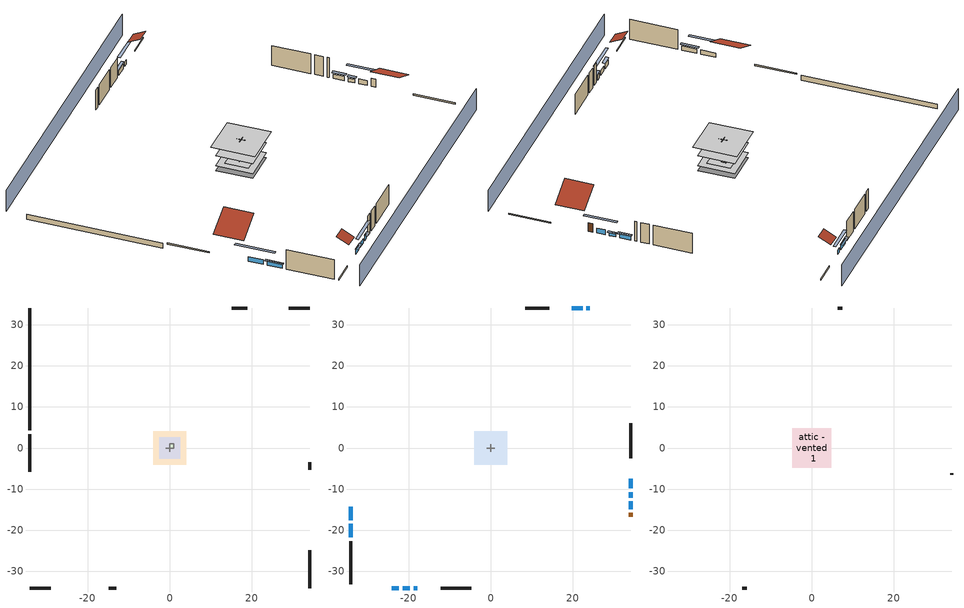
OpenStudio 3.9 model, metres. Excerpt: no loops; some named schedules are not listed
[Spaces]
garage 1
 floor foundation (Slab1 construction): -2.59,-2.59 -2.59,2.59 2.59,2.59 2.59,-2.59 z0
 wall outside (Wall1 construction): 18.81,34.08 15.15,34.08 z0.3:5.18
 wall outside (Wall2 construction): 34.08,-5.25 34.08,-3.42 z0.3:5.18
 wall outside (Wall12 construction): -14.91,-34.08 -13.08,-34.08 z0.3:5.18
 wall to conditioned space 1 (Wall5 construction Reversed): 0,0.91 0,-0.91 z0.3:5.18
 wall to conditioned space 1 (Wall6 construction Reversed): -0.91,0 0.91,0 z0.3:5.18
crawlspace - vented 1
 floor foundation (Slab2 construction): -4.05,-4.05 -4.05,4.05 4.05,4.05 4.05,-4.05 z-0.91
 wall outside (RimJoist1 construction): -34.08,3.4 -34.08,-5.77 z0.3:0.61
 wall outside (RimJoist2 construction): 34.08,34.08 28.99,34.08 z0.3:0.61
 wall outside (RimJoist3 construction): 34.08,-34.08 34.08,-24.9 z0.3:0.61
 wall outside (RimJoist4 construction): -34.08,-34.08 -28.99,-34.08 z0.3:0.61
 wall foundation (FoundationWall1 construction): -34.08,34.08 -34.08,4.33 z-0.91:0.3
furnace airloop ret air space
 floor adiabatic (AdiabaticConst): 0,0 0,1 1,1 1,0 z0
 wall adiabatic (AdiabaticConst): 0,1 0,0 1,0 1,1 0,1 z0:1
 ceiling adiabatic (AdiabaticConst): 1,0 1,1 0,1 0,0 z1
conditioned space 1
 floor to crawlspace - vented 1 (Floor1 construction): -4.05,-4.05 -4.05,4.05 4.05,4.05 4.05,-4.05 z0.3
 floor to garage 1 (Floor2 construction): -2.59,-2.59 -2.59,2.59 2.59,2.59 2.59,-2.59 z0.3
 floor adiabatic (AdiabaticFloorConstruction): -4.05,-4.05 -4.05,4.05 4.05,4.05 4.05,-4.05 z2.74
 wall outside (Wall3 construction): -34.08,-22.66 -34.08,-33.15 z0.3:5.18
 wall outside (Wall4 construction): 14.22,34.08 8.39,34.08 z0.3:5.18
 wall outside (Wall7 construction): 34.08,-2.49 34.08,6 z0.3:5.18
 wall outside (Wall8 construction): -12.15,-34.08 -4.71,-34.08 z0.3:5.18
 wall outside (AdiabaticWallConstruction): -34.08,-14.27 -34.08,-17.54 / -34.08,-18.47 -34.08,-21.73 / 24.07,34.08 23.26,34.08 / 34.08,-9.84 34.08,-7.45 z0.3:1.37; 22.33,34.08 19.73,34.08 z0.3:1.46; 34.08,-14.85 34.08,-13.02 z0.3:1.52; 34.08,-12.09 34.08,-10.76 z0.3:1.16; -21.43,-34.08 -19.72,-34.08 / -24.07,-34.08 -22.36,-34.08 z0.3:1.43; -18.79,-34.08 -17.89,-34.08 z0.3:1.49
 wall outside (AdiabaticWallConstruction 1): 34.08,-16.69 34.08,-15.78 z0.3:2.34
 window (WindowConstruction): -34.08,-14.27 -34.08,-17.54 z0.3:1.37
 window (WindowConstruction 1): -34.08,-18.47 -34.08,-21.73 z0.3:1.37
 window (WindowConstruction 2): 24.07,34.08 23.26,34.08 z0.3:1.37
 window (WindowConstruction 3): 22.33,34.08 19.73,34.08 z0.3:1.46
 window (WindowConstruction 4): 34.08,-14.85 34.08,-13.02 z0.3:1.52
 window (WindowConstruction 5): 34.08,-12.09 34.08,-10.76 z0.3:1.16
 window (WindowConstruction 6): 34.08,-9.83 34.08,-7.45 z0.3:1.37
 window (WindowConstruction 7): -21.43,-34.08 -19.72,-34.08 z0.3:1.43
 window (WindowConstruction 8): -18.79,-34.08 -17.89,-34.08 z0.3:1.49
 window (WindowConstruction 9): -24.07,-34.08 -22.36,-34.08 z0.3:1.43
 door (Door): 34.08,-16.69 34.08,-15.78 z0.3:2.34
 ceiling adiabatic (AdiabaticFloorConstruction): 4.05,-4.05 4.05,4.05 -4.05,4.05 -4.05,-4.05 z2.74
attic - vented 1
 floor to conditioned space 1 (Floor3 construction Reversed): -4.8,-4.8 -4.8,4.8 4.8,4.8 4.8,-4.8 z5.18
 wall outside (Wall9 construction): 7.46,34.08 6.34,34.08 z0.3:5.18
 wall outside (Wall10 construction): -16.96,-34.08 -15.84,-34.08 z0.3:5.18
 wall outside (Wall11 construction): 34.08,-6.52 34.08,-6.18 z0.3:5.18
 roof outside (Roof1 construction): -34.08,-13.34,5.18 -28.14,-13.34,8.15 -28.14,-6.7,8.15 -34.08,-6.7,5.18
 roof outside (Roof2 construction): 25,34.08,5.18 25,31.34,6.55 28.06,31.34,6.55 28.06,34.08,5.18
 roof outside (Roof3 construction): -25,-34.08,5.18 -25,-31.34,6.55 -28.06,-31.34,6.55 -28.06,-34.08,5.18
 roof outside (Roof4 construction): 34.08,-17.62,5.18 28.4,-17.62,8.02 28.4,-23.97,8.02 34.08,-23.97,5.18
shading: -34.08,-38.65 34.08,-38.65 / 34.08,38.65 -34.08,38.65 z0:5.18; -34.08,-20.28 -34.08,-11.53 -34.69,-11.53 -34.69,-20.28 z4.11; -34.08,-22.04 -34.08,-18.16 -34.69,-18.16 -34.69,-22.04 z1.68; 20.52,34.08 26.82,34.08 26.82,34.69 20.52,34.69 z4.11; 19.43,34.08 22.64,34.08 22.64,34.69 19.43,34.69 z1.77; 34.08,-10.28 34.08,-17.59 34.69,-17.59 34.69,-10.28 z4.27; 34.08,-10.46 34.08,-12.4 34.69,-12.4 34.69,-10.46 z1.46; 34.08,-7.14 34.08,-10.14 34.69,-10.14 34.69,-7.14 z1.68; -16.97,-34.08 -24.17,-34.08 -24.17,-34.69 -16.97,-34.69 z4.18; -17.58,-34.08 -19.09,-34.08 -19.09,-34.69 -17.58,-34.69 z1.8; -22.05,-34.08 -24.38,-34.08 -24.38,-34.69 -22.05,-34.69 z1.74
[Site]
Portland Intl Arpt_OR: Latitude {deg}=45.59; Longitude {deg}=-122.6; Time Zone {hr}=-8; Elevation {m}=33; Terrain=Suburbs; Keep Site Location Information=Yes
[Site:GroundTemperature:Shallow]
10.2558, 8.96328, 8.85977, 9.47314, 11.9355, 14.3863, 16.5111, 17.8571, 17.9714, 16.8767, 14.8061, 12.4304
[Site:WaterMainsTemperature]
Calculation Method=Schedule; Temperature Schedule=mains temperature schedule
[Building]
Building 1
[Material] Roughness=Rough
Name | Thickness {m} | Conductivity {W/m-K} | Density {kg/m3} | Specific Heat {J/kg-K} | Thermal Absorptance | Solar Absorptance | Visible Absorptance
asphalt or fiberglass shingles | 0.00635 | 0.162714 | 1121.4 | 1465.45 | 0.9 | 0.85 | 0.85
roof rigid ins | 0.00281632 | 0.029427 | 32.04 | 1214.23 | 0.9 | 0.7 | 0.7
osb sheathing 0.5 in. | 0.0127 | 0.115458 | 512.64 | 1214.23 | 0.9 | 0.6 | 0.6
composite shingle siding | 0.00635 | 0.162714 | 1121.4 | 1465.45 | 0.9 | 0.7 | 0.7
osb sheathing 0.5 in. 1 | 0.0127 | 0.115458 | 512.64 | 1214.23 | 0.9 | 0.7 | 0.7
wall stud and cavity | 0.1397 | 0.348479 | 139.0536 | 1170.24 | 0.9 | 0.6 | 0.6
wall stud and cavity 1 | 0.1397 | 0.434317 | 139.0536 | 1170.24 | 0.9 | 0.7 | 0.7
gypsum board | 0.0127 | 0.160291 | 801 | 837.4 | 0.9 | 0.6 | 0.6
osb sheathing 0.5 in. 2; osb sheathing 0.5 in. 3 | 0.0127 | 0.115458 | 512.64 | 1214.23
wall stud and cavity 2 | 0.1397 | 0.506836 | 139.0536 | 1170.24 | 0.9 | 0.7 | 0.7
rim joist stud and cavity | 0.0508 | 0.144151 | 50.32683 | 1063.81 | 0.9 | 0.6 | 0.6
floor stud and cavity | 0.1397 | 0.923637 | 92.3553 | 1139.71 | 0.9 | 0.7 | 0.7
osb sheathing 0.75 in. | 0.01905 | 0.115458 | 512.64 | 1214.23 | 0.9 | 0.7 | 0.7
floor covering | 0.0127 | 0.0433444 | 54.468 | 1339.84 | 0.9 | 0.6 | 0.6
ceiling stud and cavity | 0.1397 | 0.118061 | 65.682 | 1177.47 | 0.9 | 0.7 | 0.7
concrete 4.0 in. | 0.1016 | 1.803125 | 2242.8 | 837.4 | 0.9 | 0.7 | 0.7
concrete 8.0 in. | 0.2032 | 1.803125 | 2242.8 | 837.4 | 0.9 | 0.7 | 0.7
soil 0.5 in. | 0.0127 | 1.3848 | 1842.3 | 418.7 | 0.9 | 0.7 | 0.7
wood siding; wood siding 1 | 0.0254 | 0.102417 | 544.68 | 1172.36
wall rigid ins; floor rigid ins | 0.512978 | 0.029427 | 32.04 | 1214.23 | 0.9 | 0.7 | 0.7
wall stud and cavity 3 | 0.0889 | 0.380278 | 52.3479 | 1209.89 | 0.9 | 0.7 | 0.7
door material | 0.04445 | 0.0612267 | 512.64 | 1214.23 | 0.9 | 0.7 | 0.7
floor stud and cavity 1 | 0.1397 | 1.75129 | 37.0049 | 1207.88 | 0.9 | 0.7 | 0.7
wall stud and cavity 4 | 0.0889 | 0.391764 | 83.0341 | 1211.67 | 0.9 | 0.7 | 0.7
furniture material conditioned space 1; furniture material garage 1 | 0.1524 | 0.115458 | 640.8 | 1214.23 | 0.9 | 0.6 | 0.6
[Construction]
Roof1 construction; Roof2 construction; Roof3 construction; Roof4 construction: asphalt or fiberglass shingles, roof rigid ins, osb sheathing 0.5 in.
Wall1 construction; Wall2 construction: composite shingle siding, osb sheathing 0.5 in. 1, wall stud and cavity
Wall3 construction; Wall4 construction: composite shingle siding, osb sheathing 0.5 in. 1, wall stud and cavity 1, gypsum board
Wall5 construction Reversed: gypsum board, wall stud and cavity 2, osb sheathing 0.5 in. 2
Wall6 construction Reversed: gypsum board, wall stud and cavity 2, osb sheathing 0.5 in. 3
Wall7 construction; Wall8 construction: composite shingle siding, osb sheathing 0.5 in. 3, wall stud and cavity 1, gypsum board
Wall9 construction; Wall10 construction; Wall11 construction; Wall12 construction: composite shingle siding, osb sheathing 0.5 in. 3, wall stud and cavity
RimJoist1 construction; RimJoist2 construction; RimJoist3 construction; RimJoist4 construction: composite shingle siding, rim joist stud and cavity
Floor1 construction; Floor2 construction: floor stud and cavity, osb sheathing 0.75 in., floor covering
Floor3 construction Reversed: gypsum board, ceiling stud and cavity
Slab1 construction: concrete 4.0 in.
FoundationWall1 construction: concrete 8.0 in.
Slab2 construction: soil 0.5 in.
WindowConstruction; WindowConstruction 1; WindowConstruction 2; WindowConstruction 3; WindowConstruction 4; WindowConstruction 5; WindowConstruction 6; WindowConstruction 7; WindowConstruction 8; WindowConstruction 9: WindowMaterial
AdiabaticWallConstruction: wood siding, wall rigid ins, wall stud and cavity 3, gypsum board
Door: door material
AdiabaticWallConstruction 1: wood siding 1, wall rigid ins, wall stud and cavity 3, gypsum board
AdiabaticFloorConstruction: floor stud and cavity 1, floor rigid ins, osb sheathing 0.75 in., floor covering
PartitionWallConstruction: gypsum board, wall stud and cavity 4, gypsum board
furniture construction conditioned space 1: furniture material conditioned space 1
furniture construction garage 1: furniture material garage 1
AdiabaticConst: Adiabatic
[WindowMaterial:SimpleGlazingSystem]
WindowMaterial: U-Factor {W/m2-K}=4.76952; Solar Heat Gain Coefficient=0.63
[Material:NoMass]
Adiabatic: Roughness=Rough; Thermal Resistance {m2-K/W}=176.1
[ThermalZone] Multiplier=1; Use Ideal Air Loads=No
Name | Volume {m3} | Thermostat
conditioned space | 384.656 | conditioned space temperature setpoint
attic - vented | 66.0439
garage | 65.242
crawlspace - vented | 79.8535
furnace airloop ret air zone | 1
[Sizing:Zone] Zone Cooling Design Supply Air Temperature Input Method=SupplyAirTemperature; Zone Cooling Design Supply Air Temperature {C}=14; Zone Cooling Design Supply Air Temperature Difference {deltaC}=11.11; Zone Heating Design Supply Air Temperature Input Method=SupplyAirTemperature; Zone Heating Design Supply Air Temperature {C}=40; Zone Heating Design Supply Air Temperature Difference {deltaC}=11.11; Zone Cooling Design Supply Air Humidity Ratio {kg-H2O/kg-air}=0.0085; Zone Heating Design Supply Air Humidity Ratio {kg-H2O/kg-air}=0.008; Cooling Design Air Flow Method=DesignDay; Heating Design Air Flow Method=DesignDay; Account for Dedicated Outdoor Air System=No; Dedicated Outdoor Air System Control Strategy=NeutralSupplyAir; Dedicated Outdoor Air Low Setpoint Temperature for Design {C}=autosize; Dedicated Outdoor Air High Setpoint Temperature for Design {C}=autosize; Zone Load Sizing Method=Sensible Load Only No Latent Load; Zone Latent Cooling Design Supply Air Humidity Ratio Input Method=HumidityRatioDifference; Zone Cooling Design Supply Air Humidity Ratio Difference {kgWater/kgDryAir}=0.005; Zone Latent Heating Design Supply Air Humidity Ratio Input Method=HumidityRatioDifference; Zone Humidification Design Supply Air Humidity Ratio Difference {kgWater/kgDryAir}=0.005; Sizing Option=Coincident
attic - vented; garage; crawlspace - vented; furnace airloop ret air zone
[Space]
Name | Thermal Zone | Volume {m3}
conditioned space 1 | conditioned space | 384.656
attic - vented 1 | attic - vented | 66.0439
garage 1 | garage | 65.242
crawlspace - vented 1 | crawlspace - vented | 79.8535
furnace airloop ret air space | furnace airloop ret air zone
[ThermostatSetpoint:DualSetpoint]
conditioned space temperature setpoint: Heating Setpoint Temperature Schedule=heating setpoint; Cooling Setpoint Temperature Schedule=cooling setpoint; Temperature Difference Between Cutout And Setpoint {deltaC}=0
[Foundation:Kiva] Wall Depth Below Slab {m}=0.2032
Name | Initial Indoor Air Temperature {C} | Wall Height Above Grade {m}
Foundation Kiva 1 | 13.4258 | 0.1016
Foundation Kiva 2 | 8.80547 | 0.3048
[Foundation:Kiva:Settings]
Soil Conductivity {W/m-K}=1.3848; Soil Density {kg/m3}=1842.3; Soil Specific Heat {J/kg-K}=418.7; Ground Solar Absorptivity=0.9; Ground Thermal Absorptivity=0.9; Ground Surface Roughness {m}=0.03; Far-Field Width {m}=40; Deep-Ground Boundary Condition=ZeroFlux; Deep-Ground Depth {m}=40; Minimum Cell Dimension {m}=0.2; Maximum Cell Growth Coefficient=3; Simulation Timestep=Timestep
[SurfaceProperty:ExposedFoundationPerimeter] Exposed Perimeter Calculation Method=TotalExposedPerimeter
Name | Total Exposed Perimeter {m}
Slab1 | 14.6304
Slab2 | 29.74848
[SurfaceProperty:IncidentSolarMultiplier] Incident Solar Multiplier=1; Incident Solar Multiplier Schedule=trans schedule winter=0.85 summer=0.7
Window1; Window2; Window3; Window4; Window5; Window6; Window7; Window8; Window9; Window10
[InternalMass:Definition] Design Level Calculation Method=SurfaceArea
Name | Construction | Surface Area {m2}
partition wall mass | PartitionWallConstruction | 157.749
furniture mass conditioned space 1 | furniture construction conditioned space 1 | 63.09974
furniture mass garage 1 | furniture construction garage 1 | 2.67561
[InternalMass] Multiplier=1
Name | Internal Mass Definition | Space or SpaceType
partition wall mass | partition wall mass | conditioned space 1
furniture mass conditioned space 1 | furniture mass conditioned space 1 | conditioned space 1
furniture mass garage 1 | furniture mass garage 1 | garage 1
[EnergyManagementSystem:Sensor]
Name | Output Variable or Output Meter Index Key | Output Variable or Output Meter
water_heater_T_set | water heater setpoint | Schedule Value
out_pb_s |  | Site Outdoor Air Barometric Pressure
out_wt_s |  | Site Outdoor Air Humidity Ratio
site_vw_s |  | Site Wind Speed
cool_season | cooling season schedule | Schedule Value
furnace_airloop_AH_MFR_s | Node 7 | System Node Mass Flow Rate
furnace_airloop_AH_VFR_s | Node 7 | System Node Current Density Volume Flow Rate
furnace_airloop_AH_Tout_s | Node 7 | System Node Temperature
furnace_airloop_AH_Wout_s | Node 7 | System Node Humidity Ratio
furnace_airloop_RA_T_s | Node 10 | System Node Temperature
furnace_airloop_Ra_W_s | Node 10 | System Node Humidity Ratio
furnace_airloop_0_DZ_T_s | crawlspace - vented | Zone Air Temperature
furnace_airloop_0_DZ_W_s | crawlspace - vented | Zone Mean Air Humidity Ratio
natural_vent_s | natural vent schedule | Schedule Value
htg_sp_s | heating setpoint | Schedule Value
clg_sp_s | cooling setpoint | Schedule Value
mech_vent_range_fan_0_sch_s | mech vent range fan 0 schedule | Schedule Value
mech_vent_bath_fan_0_sch_s | mech vent bath fan 0 schedule | Schedule Value
clothes_dryer_exhaust_0_sch_s | clothes_dryer | Schedule Value
htg_load_cond |  | Heating:EnergyTransfer:Zone:CONDITIONED SPACE
clg_load_cond |  | Cooling:EnergyTransfer:Zone:CONDITIONED SPACE
htg_load_duct |  | Heating:EnergyTransfer:Zone:FURNACE AIRLOOP RET AIR ZONE
clg_load_duct |  | Cooling:EnergyTransfer:Zone:FURNACE AIRLOOP RET AIR ZONE
s_conv | Floor1 | Surface Inside Face Convection Heat Gain Energy
s_ig | Floor1 | Surface Inside Face Internal Gains Radiation Heat Gain Energy
s_sol | Floor1 | Surface Inside Face Solar Radiation Heat Gain Energy
s_lgt | Floor1 | Surface Inside Face Lights Radiation Heat Gain Energy
s_surf | Floor1 | Surface Inside Face Net Surface Thermal Radiation Heat Gain Energy
s_conv_1 | Floor2 | Surface Inside Face Convection Heat Gain Energy
s_ig_1 | Floor2 | Surface Inside Face Internal Gains Radiation Heat Gain Energy
s_sol_1 | Floor2 | Surface Inside Face Solar Radiation Heat Gain Energy
s_lgt_1 | Floor2 | Surface Inside Face Lights Radiation Heat Gain Energy
s_surf_1 | Floor2 | Surface Inside Face Net Surface Thermal Radiation Heat Gain Energy
s_conv_2 | Floor3 | Surface Inside Face Convection Heat Gain Energy
s_ig_2 | Floor3 | Surface Inside Face Internal Gains Radiation Heat Gain Energy
s_sol_2 | Floor3 | Surface Inside Face Solar Radiation Heat Gain Energy
s_lgt_2 | Floor3 | Surface Inside Face Lights Radiation Heat Gain Energy
s_surf_2 | Floor3 | Surface Inside Face Net Surface Thermal Radiation Heat Gain Energy
s_conv_3 | inferred conditioned ceiling | Surface Inside Face Convection Heat Gain Energy
s_ig_3 | inferred conditioned ceiling | Surface Inside Face Internal Gains Radiation Heat Gain Energy
s_sol_3 | inferred conditioned ceiling | Surface Inside Face Solar Radiation Heat Gain Energy
s_lgt_3 | inferred conditioned ceiling | Surface Inside Face Lights Radiation Heat Gain Energy
s_surf_3 | inferred conditioned ceiling | Surface Inside Face Net Surface Thermal Radiation Heat Gain Energy
s_conv_4 | inferred conditioned floor | Surface Inside Face Convection Heat Gain Energy
s_ig_4 | inferred conditioned floor | Surface Inside Face Internal Gains Radiation Heat Gain Energy
s_sol_4 | inferred conditioned floor | Surface Inside Face Solar Radiation Heat Gain Energy
s_lgt_4 | inferred conditioned floor | Surface Inside Face Lights Radiation Heat Gain Energy
s_surf_4 | inferred conditioned floor | Surface Inside Face Net Surface Thermal Radiation Heat Gain Energy
ss_sol | Door1 | Surface Inside Face Solar Radiation Heat Gain Energy
ss_lgt | Door1 | Surface Inside Face Lights Radiation Heat Gain Energy
ss_conv | Door1 | Surface Inside Face Convection Heat Gain Energy
ss_ig | Door1 | Surface Inside Face Internal Gains Radiation Heat Gain Energy
ss_surf | Door1 | Surface Inside Face Net Surface Thermal Radiation Heat Gain Energy
ss_conv_1 | Window1 | Surface Inside Face Convection Heat Gain Energy
ss_ig_1 | Window1 | Surface Inside Face Internal Gains Radiation Heat Gain Energy
ss_surf_1 | Window1 | Surface Inside Face Net Surface Thermal Radiation Heat Gain Energy
ss_trans_in | Window1 | Surface Window Transmitted Solar Radiation Rate
[OtherEquipment:Definition] Design Level Calculation Method=EquipmentLevel
Name | Design Level {W} | Fraction Latent | Fraction Radiant | Fraction Lost
water heater sens; furnace airloop_0 SupSensLkToCond; furnace airloop_0 SupCondToLv; furnace airloop_0 RetCondToRP; furnace airloop_0 RetSensLkToRP; furnace airloop_0 SupCondToDZ; furnace airloop_0 RetCondToDZ; furnace airloop_0 SupSensLkToDZ; mech vent house fan sensible load | 0 | 0 | 0 | 0
water heater lat; furnace airloop_0 SupLatLkToCond; furnace airloop_0 RetLatLkToRP; furnace airloop_0 SupLatLkToDZ; mech vent house fan latent load | 0 | 1 | 0 | 0
water heater energy adjustment1 | 0.01 | 0 | 0 | 1
clothes dryer 2 | 0 | 0.015 | 0.081 | 0.85
cooking range 2 | 0 | 0.08 | 0.432 | 0.2
general water use sensible | -79.8895 | 0 | 0.6 | 0
general water use latent | 81.0615 | 1 | 0 | 0
[OtherEquipment]
Name | Other Equipment Definition | Space or SpaceType | Schedule | Fuel Type
water heater sens | water heater sens | conditioned space 1 | Always On Discrete
water heater lat | water heater lat | conditioned space 1 | Always On Discrete
water heater energy adjustment1 | water heater energy adjustment1 | conditioned space 1 | Always On Discrete | Electricity
clothes dryer 1 | clothes dryer 2 | conditioned space 1 | clothes_dryer | Electricity
cooking range 1 | cooking range 2 | conditioned space 1 | cooking_range | Electricity
general water use sensible | general water use sensible | conditioned space 1 | general water use schedule
general water use latent | general water use latent | conditioned space 1 | general water use schedule
furnace airloop_0 SupSensLkToCond | furnace airloop_0 SupSensLkToCond | conditioned space 1 | Always On Discrete
furnace airloop_0 SupLatLkToCond | furnace airloop_0 SupLatLkToCond | conditioned space 1 | Always On Discrete
furnace airloop_0 SupCondToLv | furnace airloop_0 SupCondToLv | conditioned space 1 | Always On Discrete
furnace airloop_0 RetCondToRP | furnace airloop_0 RetCondToRP | furnace airloop ret air space | Always On Discrete
furnace airloop_0 RetSensLkToRP | furnace airloop_0 RetSensLkToRP | furnace airloop ret air space | Always On Discrete
furnace airloop_0 RetLatLkToRP | furnace airloop_0 RetLatLkToRP | furnace airloop ret air space | Always On Discrete
furnace airloop_0 SupCondToDZ | furnace airloop_0 SupCondToDZ | crawlspace - vented 1 | Always On Discrete
furnace airloop_0 RetCondToDZ | furnace airloop_0 RetCondToDZ | crawlspace - vented 1 | Always On Discrete
furnace airloop_0 SupSensLkToDZ | furnace airloop_0 SupSensLkToDZ | crawlspace - vented 1 | Always On Discrete
furnace airloop_0 SupLatLkToDZ | furnace airloop_0 SupLatLkToDZ | crawlspace - vented 1 | Always On Discrete
mech vent house fan sensible load | mech vent house fan sensible load | conditioned space 1 | Always On Discrete
mech vent house fan latent load | mech vent house fan latent load | conditioned space 1 | Always On Discrete
[ElectricEquipment:Definition] Design Level Calculation Method=EquipmentLevel
Name | Design Level {W} | Fraction Latent | Fraction Radiant | Fraction Lost
clothes washer | 242.609 | 0.03 | 0.162 | 0.7
clothes dryer | 2329.27 | 0.015 | 0.081 | 0.85
dishwasher | 595.32 | 0.3 | 0.18 | 0.4
fridge | 54.7945 | 0 | 0.6 | 0
freezer | 194.914 | 0 | 0.6 | 0
cooking range | 1249.42 | 0.08 | 0.432 | 0.2
misc tv | 504.795 | 0 | 0.6 | 0
misc plug loads | 403.697 | 0.021 | 0.558 | 0.049
whole house fan; mech vent house fan | 0 | 0 | 0 | 1
mech vent house fan cfis | 0 | 0 | 0 | 0
mech vent range fan 0; mech vent bath fan 0 | 30 | 0 | 0 | 1
[ElectricEquipment]
Name | Electric Equipment Definition | Space or SpaceType | Schedule
clothes washer | clothes washer | conditioned space 1 | clothes_washer
clothes dryer | clothes dryer | conditioned space 1 | clothes_dryer
dishwasher | dishwasher | conditioned space 1 | dishwasher
fridge | fridge | conditioned space 1 | fridge schedule
freezer | freezer | garage 1 | freezer schedule
cooking range | cooking range | conditioned space 1 | cooking_range
misc tv | misc tv | conditioned space 1 | plug_loads_tv
misc plug loads | misc plug loads | conditioned space 1 | plug_loads_other
whole house fan | whole house fan | conditioned space 1 | Always On Discrete
mech vent house fan | mech vent house fan | conditioned space 1 | mech vent house fan schedule
mech vent house fan cfis | mech vent house fan cfis | conditioned space 1 | mech vent house fan cfis schedule
mech vent range fan 0 | mech vent range fan 0 | conditioned space 1 | mech vent range fan 0 schedule
mech vent bath fan 0 | mech vent bath fan 0 | conditioned space 1 | mech vent bath fan 0 schedule
[WaterUse:Equipment:Definition]
Name | Peak Flow Rate {m3/s}
clothes washer | 1.73224e-06
dishwasher | 4.41396e-06
[Lights:Definition] Design Level Calculation Method=LightingLevel; Fraction Radiant=0.6; Fraction Visible=0.2; Return Air Fraction=0
Name | Lighting Level {W}
interior lighting | 938.397
garage lighting | 48.2286
[Lights] Fraction Replaceable=1
Name | Lights Definition | Space or SpaceType | Schedule
interior lighting | interior lighting | conditioned space 1 | lighting_interior
garage lighting | garage lighting | garage 1 | lighting_garage
[Exterior:Lights:Definition]
exterior lighting: Design Level {W}=42.5523
[Exterior:Lights]
exterior lighting: Exterior Lights Definition=exterior lighting; Schedule=exterior lighting schedule
[People:Definition]
occupants: Number of People Calculation Method=People; Number of People {people}=4; Fraction Radiant=0.314171; Sensible Heat Fraction=0.56303; Carbon Dioxide Generation Rate {m3/s-W}=0; Enable ASHRAE 55 Comfort Warnings=No; Mean Radiant Temperature Calculation Type=EnclosureAveraged
[People]
occupants: People Definition=occupants; Space or SpaceType=conditioned space 1; Number of People Schedule=occupants; Activity Level Schedule=occupants activity schedule; Multiplier=1
[ZoneMixing] Schedule=Always On Continuous; Design Flow Rate Calculation Method=Flow/Zone; Design Flow Rate {m3/s}=0
Name | Zone or Space | Source Zone or Space
furnace airloop_0 ZoneMixDZToCond mix | conditioned space | crawlspace - vented
furnace airloop_0 ZoneMixCondToDZ mix | crawlspace - vented | conditioned space
whole house fan mix | attic - vented | conditioned space
[SpaceInfiltration:DesignFlowRate] Schedule=Always On Discrete
Name | Space or SpaceType | Design Flow Rate Calculation Method | Design Flow Rate {m3/s} | Air Changes per Hour {1/hr} | Constant Term Coefficient | Temperature Term Coefficient | Velocity Term Coefficient | Velocity Squared Term Coefficient
natural vent flow; whole house fan flow; infil flow | conditioned space 1 | Flow/Space | 0
infil crawlspace - vented 1 | crawlspace - vented 1 | AirChanges/Hour |  | 2.6013 | 1 | 0 | 0 | 0
crawlspace_vented 1 duct leakage imbalance infil flow | crawlspace - vented 1 | Flow/Space | 0
[SpaceInfiltration:EffectiveLeakageArea] Schedule=Always On Discrete
Name | Space or SpaceType | Effective Air Leakage Area {cm2} | Stack Coefficient | Wind Coefficient
infil garage 1 | garage 1 | 203.878 | 0.000129147 | 4.64657e-05
infil attic - vented 1 | attic - vented 1 | 3074.78 | 0.000149348 | 4.23702e-05
